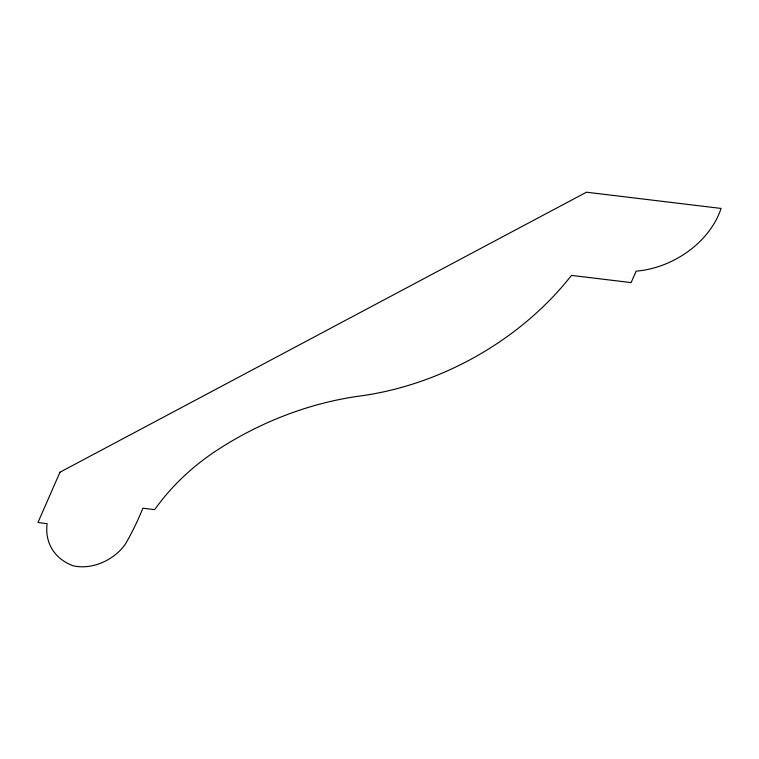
<?xml version="1.0" encoding="UTF-8"?>
<svg xmlns="http://www.w3.org/2000/svg" width="759" height="759" viewBox="0 0 759 759"><rect width="100%" height="100%" fill="white"/><g stroke="black" fill="none" stroke-linecap="round" stroke-linejoin="round"><path stroke-width="1.14" d="M59.97 472.212L37.95 522.543L47.124 523.653A65.151 48.415 -28.6 0 0 72.864 565.683A42.115 31.299 -28.6 0 0 125.633 543.653A296.892 220.641 -28.6 0 0 142.863 508.198L154.703 509.631A187.283 139.172 -28.6 0 1 217.634 449.821A269.018 199.921 -28.6 0 1 360.117 395.999A253.81 188.621 -28.6 0 0 571.461 275.403L631.118 282.595L636.127 271.153A80.426 59.771 -28.6 0 0 721.05 208.431L586.47 192.198L59.97 472.212"/></g></svg>
